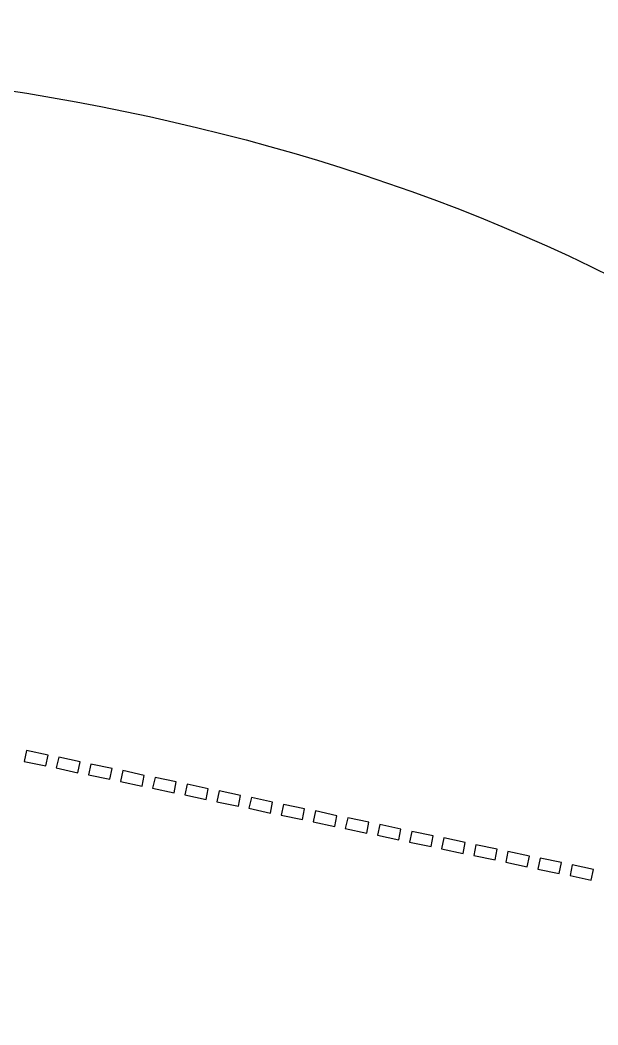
# Model space of a CAD drawing. Header units: centimetres. Extents: x -14.4 to 14.4, y -14.4 to 14.4.
# Drawn here: x -4.995 to -3.173, y 0.69 to 3.857 of the extents above; entities that cross this region are included whole.
import ezdxf
from ezdxf.lldxf.tags import DXFTag

# ---------------------------------------------------------------- set-up
doc = ezdxf.new("R2010")
doc.units = ezdxf.units.CM
doc.header["$MEASUREMENT"] = 0
doc.layers.add('Layer 1', color=7, linetype='Continuous')
tags = doc.linetypes.add('New Line1', pattern=[39354470.199999996, 4372718.9, -34981751.3]).pattern_tags.tags
tags[6:7] = [DXFTag(74, 4), DXFTag(75, 0), DXFTag(340, '0'), DXFTag(46, 1.0), DXFTag(50, 0.0), DXFTag(44, 0.0), DXFTag(45, 0.0)]
tags[4:5] = [DXFTag(74, 4), DXFTag(75, 0), DXFTag(340, '0'), DXFTag(46, 1.0), DXFTag(50, 0.0), DXFTag(44, 0.0), DXFTag(45, 0.0)]
tags = doc.linetypes.add('New Line177', pattern=[39354470.199999996, 4372718.9, -34981751.3]).pattern_tags.tags
tags[6:7] = [DXFTag(74, 4), DXFTag(75, 0), DXFTag(340, '0'), DXFTag(46, 1.0), DXFTag(50, 0.0), DXFTag(44, 0.0), DXFTag(45, 0.0)]
tags[4:5] = [DXFTag(74, 4), DXFTag(75, 0), DXFTag(340, '0'), DXFTag(46, 1.0), DXFTag(50, 0.0), DXFTag(44, 0.0), DXFTag(45, 0.0)]
tags = doc.linetypes.add('New Line179', pattern=[39354470.199999996, 4372718.9, -34981751.3]).pattern_tags.tags
tags[6:7] = [DXFTag(74, 4), DXFTag(75, 0), DXFTag(340, '0'), DXFTag(46, 1.0), DXFTag(50, 0.0), DXFTag(44, 0.0), DXFTag(45, 0.0)]
tags[4:5] = [DXFTag(74, 4), DXFTag(75, 0), DXFTag(340, '0'), DXFTag(46, 1.0), DXFTag(50, 0.0), DXFTag(44, 0.0), DXFTag(45, 0.0)]
tags = doc.linetypes.add('New Line181', pattern=[39354470.199999996, 4372718.9, -34981751.3]).pattern_tags.tags
tags[6:7] = [DXFTag(74, 4), DXFTag(75, 0), DXFTag(340, '0'), DXFTag(46, 1.0), DXFTag(50, 0.0), DXFTag(44, 0.0), DXFTag(45, 0.0)]
tags[4:5] = [DXFTag(74, 4), DXFTag(75, 0), DXFTag(340, '0'), DXFTag(46, 1.0), DXFTag(50, 0.0), DXFTag(44, 0.0), DXFTag(45, 0.0)]
tags = doc.linetypes.add('New Line183', pattern=[39354470.199999996, 4372718.9, -34981751.3]).pattern_tags.tags
tags[6:7] = [DXFTag(74, 4), DXFTag(75, 0), DXFTag(340, '0'), DXFTag(46, 1.0), DXFTag(50, 0.0), DXFTag(44, 0.0), DXFTag(45, 0.0)]
tags[4:5] = [DXFTag(74, 4), DXFTag(75, 0), DXFTag(340, '0'), DXFTag(46, 1.0), DXFTag(50, 0.0), DXFTag(44, 0.0), DXFTag(45, 0.0)]
tags = doc.linetypes.add('New Line185', pattern=[39354470.199999996, 4372718.9, -34981751.3]).pattern_tags.tags
tags[6:7] = [DXFTag(74, 4), DXFTag(75, 0), DXFTag(340, '0'), DXFTag(46, 1.0), DXFTag(50, 0.0), DXFTag(44, 0.0), DXFTag(45, 0.0)]
tags[4:5] = [DXFTag(74, 4), DXFTag(75, 0), DXFTag(340, '0'), DXFTag(46, 1.0), DXFTag(50, 0.0), DXFTag(44, 0.0), DXFTag(45, 0.0)]
tags = doc.linetypes.add('New Line187', pattern=[39354470.199999996, 4372718.9, -34981751.3]).pattern_tags.tags
tags[6:7] = [DXFTag(74, 4), DXFTag(75, 0), DXFTag(340, '0'), DXFTag(46, 1.0), DXFTag(50, 0.0), DXFTag(44, 0.0), DXFTag(45, 0.0)]
tags[4:5] = [DXFTag(74, 4), DXFTag(75, 0), DXFTag(340, '0'), DXFTag(46, 1.0), DXFTag(50, 0.0), DXFTag(44, 0.0), DXFTag(45, 0.0)]
tags = doc.linetypes.add('New Line189', pattern=[39354470.199999996, 4372718.9, -34981751.3]).pattern_tags.tags
tags[6:7] = [DXFTag(74, 4), DXFTag(75, 0), DXFTag(340, '0'), DXFTag(46, 1.0), DXFTag(50, 0.0), DXFTag(44, 0.0), DXFTag(45, 0.0)]
tags[4:5] = [DXFTag(74, 4), DXFTag(75, 0), DXFTag(340, '0'), DXFTag(46, 1.0), DXFTag(50, 0.0), DXFTag(44, 0.0), DXFTag(45, 0.0)]
tags = doc.linetypes.add('New Line191', pattern=[39354470.199999996, 4372718.9, -34981751.3]).pattern_tags.tags
tags[6:7] = [DXFTag(74, 4), DXFTag(75, 0), DXFTag(340, '0'), DXFTag(46, 1.0), DXFTag(50, 0.0), DXFTag(44, 0.0), DXFTag(45, 0.0)]
tags[4:5] = [DXFTag(74, 4), DXFTag(75, 0), DXFTag(340, '0'), DXFTag(46, 1.0), DXFTag(50, 0.0), DXFTag(44, 0.0), DXFTag(45, 0.0)]
tags = doc.linetypes.add('New Line193', pattern=[39354470.199999996, 4372718.9, -34981751.3]).pattern_tags.tags
tags[6:7] = [DXFTag(74, 4), DXFTag(75, 0), DXFTag(340, '0'), DXFTag(46, 1.0), DXFTag(50, 0.0), DXFTag(44, 0.0), DXFTag(45, 0.0)]
tags[4:5] = [DXFTag(74, 4), DXFTag(75, 0), DXFTag(340, '0'), DXFTag(46, 1.0), DXFTag(50, 0.0), DXFTag(44, 0.0), DXFTag(45, 0.0)]
tags = doc.linetypes.add('New Line195', pattern=[39354470.199999996, 4372718.9, -34981751.3]).pattern_tags.tags
tags[6:7] = [DXFTag(74, 4), DXFTag(75, 0), DXFTag(340, '0'), DXFTag(46, 1.0), DXFTag(50, 0.0), DXFTag(44, 0.0), DXFTag(45, 0.0)]
tags[4:5] = [DXFTag(74, 4), DXFTag(75, 0), DXFTag(340, '0'), DXFTag(46, 1.0), DXFTag(50, 0.0), DXFTag(44, 0.0), DXFTag(45, 0.0)]
tags = doc.linetypes.add('New Line197', pattern=[39354470.199999996, 4372718.9, -34981751.3]).pattern_tags.tags
tags[6:7] = [DXFTag(74, 4), DXFTag(75, 0), DXFTag(340, '0'), DXFTag(46, 1.0), DXFTag(50, 0.0), DXFTag(44, 0.0), DXFTag(45, 0.0)]
tags[4:5] = [DXFTag(74, 4), DXFTag(75, 0), DXFTag(340, '0'), DXFTag(46, 1.0), DXFTag(50, 0.0), DXFTag(44, 0.0), DXFTag(45, 0.0)]
tags = doc.linetypes.add('New Line199', pattern=[39354470.199999996, 4372718.9, -34981751.3]).pattern_tags.tags
tags[6:7] = [DXFTag(74, 4), DXFTag(75, 0), DXFTag(340, '0'), DXFTag(46, 1.0), DXFTag(50, 0.0), DXFTag(44, 0.0), DXFTag(45, 0.0)]
tags[4:5] = [DXFTag(74, 4), DXFTag(75, 0), DXFTag(340, '0'), DXFTag(46, 1.0), DXFTag(50, 0.0), DXFTag(44, 0.0), DXFTag(45, 0.0)]
tags = doc.linetypes.add('New Line201', pattern=[39354470.199999996, 4372718.9, -34981751.3]).pattern_tags.tags
tags[6:7] = [DXFTag(74, 4), DXFTag(75, 0), DXFTag(340, '0'), DXFTag(46, 1.0), DXFTag(50, 0.0), DXFTag(44, 0.0), DXFTag(45, 0.0)]
tags[4:5] = [DXFTag(74, 4), DXFTag(75, 0), DXFTag(340, '0'), DXFTag(46, 1.0), DXFTag(50, 0.0), DXFTag(44, 0.0), DXFTag(45, 0.0)]
tags = doc.linetypes.add('New Line203', pattern=[39354470.199999996, 4372718.9, -34981751.3]).pattern_tags.tags
tags[6:7] = [DXFTag(74, 4), DXFTag(75, 0), DXFTag(340, '0'), DXFTag(46, 1.0), DXFTag(50, 0.0), DXFTag(44, 0.0), DXFTag(45, 0.0)]
tags[4:5] = [DXFTag(74, 4), DXFTag(75, 0), DXFTag(340, '0'), DXFTag(46, 1.0), DXFTag(50, 0.0), DXFTag(44, 0.0), DXFTag(45, 0.0)]
tags = doc.linetypes.add('New Line205', pattern=[39354470.199999996, 4372718.9, -34981751.3]).pattern_tags.tags
tags[6:7] = [DXFTag(74, 4), DXFTag(75, 0), DXFTag(340, '0'), DXFTag(46, 1.0), DXFTag(50, 0.0), DXFTag(44, 0.0), DXFTag(45, 0.0)]
tags[4:5] = [DXFTag(74, 4), DXFTag(75, 0), DXFTag(340, '0'), DXFTag(46, 1.0), DXFTag(50, 0.0), DXFTag(44, 0.0), DXFTag(45, 0.0)]
tags = doc.linetypes.add('New Line207', pattern=[39354470.199999996, 4372718.9, -34981751.3]).pattern_tags.tags
tags[6:7] = [DXFTag(74, 4), DXFTag(75, 0), DXFTag(340, '0'), DXFTag(46, 1.0), DXFTag(50, 0.0), DXFTag(44, 0.0), DXFTag(45, 0.0)]
tags[4:5] = [DXFTag(74, 4), DXFTag(75, 0), DXFTag(340, '0'), DXFTag(46, 1.0), DXFTag(50, 0.0), DXFTag(44, 0.0), DXFTag(45, 0.0)]
tags = doc.linetypes.add('New Line209', pattern=[39354470.199999996, 4372718.9, -34981751.3]).pattern_tags.tags
tags[6:7] = [DXFTag(74, 4), DXFTag(75, 0), DXFTag(340, '0'), DXFTag(46, 1.0), DXFTag(50, 0.0), DXFTag(44, 0.0), DXFTag(45, 0.0)]
tags[4:5] = [DXFTag(74, 4), DXFTag(75, 0), DXFTag(340, '0'), DXFTag(46, 1.0), DXFTag(50, 0.0), DXFTag(44, 0.0), DXFTag(45, 0.0)]
tags = doc.linetypes.add('New Line211', pattern=[39354470.199999996, 4372718.9, -34981751.3]).pattern_tags.tags
tags[6:7] = [DXFTag(74, 4), DXFTag(75, 0), DXFTag(340, '0'), DXFTag(46, 1.0), DXFTag(50, 0.0), DXFTag(44, 0.0), DXFTag(45, 0.0)]
tags[4:5] = [DXFTag(74, 4), DXFTag(75, 0), DXFTag(340, '0'), DXFTag(46, 1.0), DXFTag(50, 0.0), DXFTag(44, 0.0), DXFTag(45, 0.0)]

msp = doc.modelspace()

# ---------------------------------------------------------------- linework, layer by layer
at = {"layer": 'Layer 1', "color": 16, "linetype": 'New Line1', "lineweight": 25}
msp.add_open_spline([(0.12846, 13.36284), (-0.33776, 13.36284), (-0.71601, 12.92147), (-0.71601, 11.89579), (-0.71601, 11.89579), (-0.82514, 12.47589), (-1.08516, 12.88459), (-1.38813, 12.88459), (-1.38813, 12.88459), (-1.78939, 12.88459), (-2.58808, 12.45567), (-2.11519, 11.28505), (-2.11519, 11.28505), (-3.63478, 9.46595), (-4.28084, 4.82834), (-2.11412, 2.37828), (-2.11412, 2.37828), (-4.57524, 4.49917), (-9.16838, 3.85118), (-10.97673, 2.34058), (-10.97673, 2.34058), (-12.14735, 2.81347), (-12.57626, 2.01478), (-12.57626, 1.61352), (-12.57626, 1.61352), (-12.57626, 1.31055), (-12.16756, 1.05052), (-11.58746, 0.94139), (-11.58746, 0.94139), (-12.61315, 0.94139), (-13.05451, 0.56315), (-13.05451, 0.09693), (-13.05451, 0.09693), (-13.05451, -0.33846), (-12.71917, -0.6966), (-11.7878, -0.74216), (-11.7878, -0.74216), (-12.22709, -0.87177), (-12.5181, -1.09727), (-12.5181, -1.35289), (-12.5181, -1.35289), (-12.5181, -1.75415), (-12.33591, -2.69676), (-10.91856, -2.07995), (-10.91856, -2.07995), (-9.66314, -3.79138), (-5.02522, -4.40025), (-2.37909, -2.35246), (-2.37909, -2.35246), (-4.52343, -4.80799), (-3.87706, -9.42383), (-2.36186, -11.23769), (-2.36186, -11.23769), (-2.83475, -12.40831), (-2.03606, -12.83723), (-1.6348, -12.83723), (-1.6348, -12.83723), (-1.33182, -12.83723), (-1.0718, -12.42853), (-0.96267, -11.84843), (-0.96267, -11.84843), (-0.96267, -12.87411), (-0.58442, -13.31547), (-0.1182, -13.31547), (-0.1182, -13.31547), (0.31719, -13.31547), (0.67533, -12.98013), (0.72088, -12.04877), (0.72088, -12.04877), (0.8505, -12.48806), (1.07599, -12.77906), (1.33162, -12.77906), (1.33162, -12.77906), (1.73288, -12.77906), (2.67549, -12.59687), (2.05868, -11.17953), (2.05868, -11.17953), (3.82119, -9.88663), (4.4142, -5.00618), (2.14054, -2.40847), (2.14054, -2.40847), (4.73811, -4.6827), (9.61968, -4.08925), (10.91267, -2.32661), (10.91267, -2.32661), (12.33002, -2.94343), (12.5122, -2.00081), (12.51221, -1.59955), (12.51221, -1.59955), (12.51221, -1.34393), (12.2212, -1.11843), (11.78191, -0.98882), (11.78191, -0.98882), (12.71327, -0.94326), (13.04862, -0.58512), (13.04862, -0.14974), (13.04862, -0.14974), (13.04862, 0.31648), (12.60725, 0.69473), (11.58157, 0.69473), (11.58157, 0.69473), (12.16167, 0.80386), (12.57037, 1.06388), (12.57037, 1.36686), (12.57037, 1.36686), (12.57037, 1.76812), (12.14146, 2.56681), (10.97083, 2.09392), (10.97083, 2.09392), (9.1482, 3.61646), (4.49635, 4.26289), (2.05006, 2.081), (2.05006, 2.081), (2.04519, 2.08513), (2.03987, 2.08874), (2.03498, 2.09284), (2.03498, 2.09284), (4.71719, 4.569), (4.15384, 9.87092), (2.30534, 11.22689), (2.30534, 11.22689), (2.92215, 12.64423), (1.97954, 12.82642), (1.57828, 12.82643), (1.57828, 12.82643), (1.32266, 12.82643), (1.09716, 12.53542), (0.96755, 12.09613), (0.96755, 12.09613), (0.92199, 13.02749), (0.56385, 13.36284), (0.12846, 13.36284)], degree=3, knots=[0, 0, 0, 0, 0.0294118, 0.0294118, 0.0294118, 0.0294118, 0.0588235, 0.0588235, 0.0588235, 0.0588235, 0.0882353, 0.0882353, 0.0882353, 0.0882353, 0.1176471, 0.1176471, 0.1176471, 0.1176471, 0.1470588, 0.1470588, 0.1470588, 0.1470588, 0.1764706, 0.1764706, 0.1764706, 0.1764706, 0.2058824, 0.2058824, 0.2058824, 0.2058824, 0.2352941, 0.2352941, 0.2352941, 0.2352941, 0.2647059, 0.2647059, 0.2647059, 0.2647059, 0.2941176, 0.2941176, 0.2941176, 0.2941176, 0.3235294, 0.3235294, 0.3235294, 0.3235294, 0.3529412, 0.3529412, 0.3529412, 0.3529412, 0.3823529, 0.3823529, 0.3823529, 0.3823529, 0.4117647, 0.4117647, 0.4117647, 0.4117647, 0.4411765, 0.4411765, 0.4411765, 0.4411765, 0.4705882, 0.4705882, 0.4705882, 0.4705882, 0.5, 0.5, 0.5, 0.5, 0.5294118, 0.5294118, 0.5294118, 0.5294118, 0.5588235, 0.5588235, 0.5588235, 0.5588235, 0.5882353, 0.5882353, 0.5882353, 0.5882353, 0.6176471, 0.6176471, 0.6176471, 0.6176471, 0.6470588, 0.6470588, 0.6470588, 0.6470588, 0.6764706, 0.6764706, 0.6764706, 0.6764706, 0.7058824, 0.7058824, 0.7058824, 0.7058824, 0.7352941, 0.7352941, 0.7352941, 0.7352941, 0.7647059, 0.7647059, 0.7647059, 0.7647059, 0.7941176, 0.7941176, 0.7941176, 0.7941176, 0.8235294, 0.8235294, 0.8235294, 0.8235294, 0.8529412, 0.8529412, 0.8529412, 0.8529412, 0.8823529, 0.8823529, 0.8823529, 0.8823529, 0.9117647, 0.9117647, 0.9117647, 0.9117647, 0.9411765, 0.9411765, 0.9411765, 0.9411765, 1, 1, 1, 1], dxfattribs=at)
at = {"layer": 'Layer 1', "color": 16, "linetype": 'New Line177', "lineweight": 25}
msp.add_open_spline([(-4.97497, 1.55536), (-4.97497, 1.55536), (-4.90711, 1.54028), (-4.90711, 1.54028), (-4.90711, 1.54028), (-4.90711, 1.54028), (-4.91465, 1.50689), (-4.91465, 1.50689), (-4.91465, 1.50689), (-4.91465, 1.50689), (-4.98251, 1.52089), (-4.98251, 1.52089), (-4.98251, 1.52089), (-4.98251, 1.52089), (-4.97497, 1.55536), (-4.97497, 1.55536)], degree=3, knots=[0, 0, 0, 0, 0.2, 0.2, 0.2, 0.2, 0.4, 0.4, 0.4, 0.4, 0.6, 0.6, 0.6, 0.6, 1, 1, 1, 1], dxfattribs=at)
at = {"layer": 'Layer 1', "color": 16, "linetype": 'New Line179', "lineweight": 25}
msp.add_open_spline([(-4.87372, 1.53381), (-4.87372, 1.53381), (-4.80586, 1.51981), (-4.80586, 1.51981), (-4.80586, 1.51981), (-4.80586, 1.51981), (-4.8134, 1.48534), (-4.8134, 1.48534), (-4.8134, 1.48534), (-4.8134, 1.48534), (-4.88126, 1.50042), (-4.88126, 1.50042), (-4.88126, 1.50042), (-4.88126, 1.50042), (-4.87372, 1.53381), (-4.87372, 1.53381)], degree=3, knots=[0, 0, 0, 0, 0.2, 0.2, 0.2, 0.2, 0.4, 0.4, 0.4, 0.4, 0.6, 0.6, 0.6, 0.6, 1, 1, 1, 1], dxfattribs=at)
at = {"layer": 'Layer 1', "color": 16, "linetype": 'New Line181', "lineweight": 25}
msp.add_open_spline([(-4.77247, 1.51227), (-4.77247, 1.51227), (-4.70461, 1.49827), (-4.70461, 1.49827), (-4.70461, 1.49827), (-4.70461, 1.49827), (-4.71215, 1.46488), (-4.71215, 1.46488), (-4.71215, 1.46488), (-4.71215, 1.46488), (-4.78001, 1.47888), (-4.78001, 1.47888), (-4.78001, 1.47888), (-4.78001, 1.47888), (-4.77247, 1.51227), (-4.77247, 1.51227)], degree=3, knots=[0, 0, 0, 0, 0.2, 0.2, 0.2, 0.2, 0.4, 0.4, 0.4, 0.4, 0.6, 0.6, 0.6, 0.6, 1, 1, 1, 1], dxfattribs=at)
at = {"layer": 'Layer 1', "color": 16, "linetype": 'New Line183', "lineweight": 25}
msp.add_open_spline([(-4.67122, 1.49181), (-4.67122, 1.49181), (-4.60444, 1.47673), (-4.60444, 1.47673), (-4.60444, 1.47673), (-4.60444, 1.47673), (-4.6109, 1.44334), (-4.6109, 1.44334), (-4.6109, 1.44334), (-4.6109, 1.44334), (-4.67876, 1.45734), (-4.67876, 1.45734), (-4.67876, 1.45734), (-4.67876, 1.45734), (-4.67122, 1.49181), (-4.67122, 1.49181)], degree=3, knots=[0, 0, 0, 0, 0.2, 0.2, 0.2, 0.2, 0.4, 0.4, 0.4, 0.4, 0.6, 0.6, 0.6, 0.6, 1, 1, 1, 1], dxfattribs=at)
at = {"layer": 'Layer 1', "color": 16, "linetype": 'New Line185', "lineweight": 25}
msp.add_open_spline([(-4.56997, 1.47026), (-4.56997, 1.47026), (-4.50319, 1.45626), (-4.50319, 1.45626), (-4.50319, 1.45626), (-4.50319, 1.45626), (-4.50965, 1.42179), (-4.50965, 1.42179), (-4.50965, 1.42179), (-4.50965, 1.42179), (-4.57751, 1.43687), (-4.57751, 1.43687), (-4.57751, 1.43687), (-4.57751, 1.43687), (-4.56997, 1.47026), (-4.56997, 1.47026)], degree=3, knots=[0, 0, 0, 0, 0.2, 0.2, 0.2, 0.2, 0.4, 0.4, 0.4, 0.4, 0.6, 0.6, 0.6, 0.6, 1, 1, 1, 1], dxfattribs=at)
at = {"layer": 'Layer 1', "color": 16, "linetype": 'New Line187', "lineweight": 25}
msp.add_open_spline([(-4.46872, 1.44872), (-4.46872, 1.44872), (-4.40194, 1.43472), (-4.40194, 1.43472), (-4.40194, 1.43472), (-4.40194, 1.43472), (-4.4084, 1.40133), (-4.4084, 1.40133), (-4.4084, 1.40133), (-4.4084, 1.40133), (-4.47626, 1.41533), (-4.47626, 1.41533), (-4.47626, 1.41533), (-4.47626, 1.41533), (-4.46872, 1.44872), (-4.46872, 1.44872)], degree=3, knots=[0, 0, 0, 0, 0.2, 0.2, 0.2, 0.2, 0.4, 0.4, 0.4, 0.4, 0.6, 0.6, 0.6, 0.6, 1, 1, 1, 1], dxfattribs=at)
at = {"layer": 'Layer 1', "color": 16, "linetype": 'New Line189', "lineweight": 25}
msp.add_open_spline([(-4.36747, 1.42826), (-4.36747, 1.42826), (-4.30069, 1.41318), (-4.30069, 1.41318), (-4.30069, 1.41318), (-4.30069, 1.41318), (-4.30715, 1.37979), (-4.30715, 1.37979), (-4.30715, 1.37979), (-4.30715, 1.37979), (-4.37501, 1.39379), (-4.37501, 1.39379), (-4.37501, 1.39379), (-4.37501, 1.39379), (-4.36747, 1.42826), (-4.36747, 1.42826)], degree=3, knots=[0, 0, 0, 0, 0.2, 0.2, 0.2, 0.2, 0.4, 0.4, 0.4, 0.4, 0.6, 0.6, 0.6, 0.6, 1, 1, 1, 1], dxfattribs=at)
at = {"layer": 'Layer 1', "color": 16, "linetype": 'New Line191', "lineweight": 25}
msp.add_open_spline([(-4.26622, 1.40671), (-4.26622, 1.40671), (-4.19944, 1.39271), (-4.19944, 1.39271), (-4.19944, 1.39271), (-4.19944, 1.39271), (-4.2059, 1.35824), (-4.2059, 1.35824), (-4.2059, 1.35824), (-4.2059, 1.35824), (-4.27376, 1.37332), (-4.27376, 1.37332), (-4.27376, 1.37332), (-4.27376, 1.37332), (-4.26622, 1.40671), (-4.26622, 1.40671)], degree=3, knots=[0, 0, 0, 0, 0.2, 0.2, 0.2, 0.2, 0.4, 0.4, 0.4, 0.4, 0.6, 0.6, 0.6, 0.6, 1, 1, 1, 1], dxfattribs=at)
at = {"layer": 'Layer 1', "color": 16, "linetype": 'New Line193', "lineweight": 25}
msp.add_open_spline([(-4.16497, 1.38517), (-4.16497, 1.38517), (-4.09819, 1.37117), (-4.09819, 1.37117), (-4.09819, 1.37117), (-4.09819, 1.37117), (-4.10465, 1.33778), (-4.10465, 1.33778), (-4.10465, 1.33778), (-4.10465, 1.33778), (-4.17251, 1.35178), (-4.17251, 1.35178), (-4.17251, 1.35178), (-4.17251, 1.35178), (-4.16497, 1.38517), (-4.16497, 1.38517)], degree=3, knots=[0, 0, 0, 0, 0.2, 0.2, 0.2, 0.2, 0.4, 0.4, 0.4, 0.4, 0.6, 0.6, 0.6, 0.6, 1, 1, 1, 1], dxfattribs=at)
at = {"layer": 'Layer 1', "color": 16, "linetype": 'New Line195', "lineweight": 25}
msp.add_open_spline([(-4.06372, 1.36471), (-4.06372, 1.36471), (-3.99694, 1.34963), (-3.99694, 1.34963), (-3.99694, 1.34963), (-3.99694, 1.34963), (-4.0034, 1.31623), (-4.0034, 1.31623), (-4.0034, 1.31623), (-4.0034, 1.31623), (-4.07126, 1.33024), (-4.07126, 1.33024), (-4.07126, 1.33024), (-4.07126, 1.33024), (-4.06372, 1.36471), (-4.06372, 1.36471)], degree=3, knots=[0, 0, 0, 0, 0.2, 0.2, 0.2, 0.2, 0.4, 0.4, 0.4, 0.4, 0.6, 0.6, 0.6, 0.6, 1, 1, 1, 1], dxfattribs=at)
at = {"layer": 'Layer 1', "color": 16, "linetype": 'New Line197', "lineweight": 25}
msp.add_open_spline([(-3.96247, 1.34316), (-3.96247, 1.34316), (-3.89569, 1.32916), (-3.89569, 1.32916), (-3.89569, 1.32916), (-3.89569, 1.32916), (-3.90215, 1.29469), (-3.90215, 1.29469), (-3.90215, 1.29469), (-3.90215, 1.29469), (-3.97001, 1.30977), (-3.97001, 1.30977), (-3.97001, 1.30977), (-3.97001, 1.30977), (-3.96247, 1.34316), (-3.96247, 1.34316)], degree=3, knots=[0, 0, 0, 0, 0.2, 0.2, 0.2, 0.2, 0.4, 0.4, 0.4, 0.4, 0.6, 0.6, 0.6, 0.6, 1, 1, 1, 1], dxfattribs=at)
at = {"layer": 'Layer 1', "color": 16, "linetype": 'New Line199', "lineweight": 25}
msp.add_open_spline([(-3.86122, 1.32162), (-3.86122, 1.32162), (-3.79444, 1.30762), (-3.79444, 1.30762), (-3.79444, 1.30762), (-3.79444, 1.30762), (-3.8009, 1.27423), (-3.8009, 1.27423), (-3.8009, 1.27423), (-3.8009, 1.27423), (-3.86876, 1.28823), (-3.86876, 1.28823), (-3.86876, 1.28823), (-3.86876, 1.28823), (-3.86122, 1.32162), (-3.86122, 1.32162)], degree=3, knots=[0, 0, 0, 0, 0.2, 0.2, 0.2, 0.2, 0.4, 0.4, 0.4, 0.4, 0.6, 0.6, 0.6, 0.6, 1, 1, 1, 1], dxfattribs=at)
at = {"layer": 'Layer 1', "color": 16, "linetype": 'New Line201', "lineweight": 25}
msp.add_open_spline([(-3.75997, 1.30008), (-3.75997, 1.30008), (-3.69319, 1.28608), (-3.69319, 1.28608), (-3.69319, 1.28608), (-3.69319, 1.28608), (-3.69965, 1.25268), (-3.69965, 1.25268), (-3.69965, 1.25268), (-3.69965, 1.25268), (-3.76751, 1.26669), (-3.76751, 1.26669), (-3.76751, 1.26669), (-3.76751, 1.26669), (-3.75997, 1.30008), (-3.75997, 1.30008)], degree=3, knots=[0, 0, 0, 0, 0.2, 0.2, 0.2, 0.2, 0.4, 0.4, 0.4, 0.4, 0.6, 0.6, 0.6, 0.6, 1, 1, 1, 1], dxfattribs=at)
at = {"layer": 'Layer 1', "color": 16, "linetype": 'New Line203', "lineweight": 25}
msp.add_open_spline([(-3.6598, 1.27961), (-3.6598, 1.27961), (-3.59194, 1.26561), (-3.59194, 1.26561), (-3.59194, 1.26561), (-3.59194, 1.26561), (-3.5984, 1.23114), (-3.5984, 1.23114), (-3.5984, 1.23114), (-3.5984, 1.23114), (-3.66626, 1.24514), (-3.66626, 1.24514), (-3.66626, 1.24514), (-3.66626, 1.24514), (-3.6598, 1.27961), (-3.6598, 1.27961)], degree=3, knots=[0, 0, 0, 0, 0.2, 0.2, 0.2, 0.2, 0.4, 0.4, 0.4, 0.4, 0.6, 0.6, 0.6, 0.6, 1, 1, 1, 1], dxfattribs=at)
at = {"layer": 'Layer 1', "color": 16, "linetype": 'New Line205', "lineweight": 25}
msp.add_open_spline([(-3.55855, 1.25807), (-3.55855, 1.25807), (-3.49069, 1.24407), (-3.49069, 1.24407), (-3.49069, 1.24407), (-3.49069, 1.24407), (-3.49715, 1.21068), (-3.49715, 1.21068), (-3.49715, 1.21068), (-3.49715, 1.21068), (-3.56501, 1.22468), (-3.56501, 1.22468), (-3.56501, 1.22468), (-3.56501, 1.22468), (-3.55855, 1.25807), (-3.55855, 1.25807)], degree=3, knots=[0, 0, 0, 0, 0.2, 0.2, 0.2, 0.2, 0.4, 0.4, 0.4, 0.4, 0.6, 0.6, 0.6, 0.6, 1, 1, 1, 1], dxfattribs=at)
at = {"layer": 'Layer 1', "color": 16, "linetype": 'New Line207', "lineweight": 25}
msp.add_open_spline([(-3.4573, 1.23653), (-3.4573, 1.23653), (-3.38944, 1.22252), (-3.38944, 1.22252), (-3.38944, 1.22252), (-3.38944, 1.22252), (-3.39698, 1.18913), (-3.39698, 1.18913), (-3.39698, 1.18913), (-3.39698, 1.18913), (-3.46376, 1.20314), (-3.46376, 1.20314), (-3.46376, 1.20314), (-3.46376, 1.20314), (-3.4573, 1.23653), (-3.4573, 1.23653)], degree=3, knots=[0, 0, 0, 0, 0.2, 0.2, 0.2, 0.2, 0.4, 0.4, 0.4, 0.4, 0.6, 0.6, 0.6, 0.6, 1, 1, 1, 1], dxfattribs=at)
at = {"layer": 'Layer 1', "color": 16, "linetype": 'New Line209', "lineweight": 25}
msp.add_open_spline([(-3.35605, 1.21606), (-3.35605, 1.21606), (-3.28819, 1.20206), (-3.28819, 1.20206), (-3.28819, 1.20206), (-3.28819, 1.20206), (-3.29573, 1.16759), (-3.29573, 1.16759), (-3.29573, 1.16759), (-3.29573, 1.16759), (-3.36251, 1.18159), (-3.36251, 1.18159), (-3.36251, 1.18159), (-3.36251, 1.18159), (-3.35605, 1.21606), (-3.35605, 1.21606)], degree=3, knots=[0, 0, 0, 0, 0.2, 0.2, 0.2, 0.2, 0.4, 0.4, 0.4, 0.4, 0.6, 0.6, 0.6, 0.6, 1, 1, 1, 1], dxfattribs=at)
at = {"layer": 'Layer 1', "color": 16, "linetype": 'New Line211', "lineweight": 25}
msp.add_open_spline([(-3.2548, 1.19452), (-3.2548, 1.19452), (-3.18694, 1.18052), (-3.18694, 1.18052), (-3.18694, 1.18052), (-3.18694, 1.18052), (-3.19448, 1.14713), (-3.19448, 1.14713), (-3.19448, 1.14713), (-3.19448, 1.14713), (-3.26126, 1.16113), (-3.26126, 1.16113), (-3.26126, 1.16113), (-3.26126, 1.16113), (-3.2548, 1.19452), (-3.2548, 1.19452)], degree=3, knots=[0, 0, 0, 0, 0.2, 0.2, 0.2, 0.2, 0.4, 0.4, 0.4, 0.4, 0.6, 0.6, 0.6, 0.6, 1, 1, 1, 1], dxfattribs=at)

doc.saveas('drawing.dxf')
